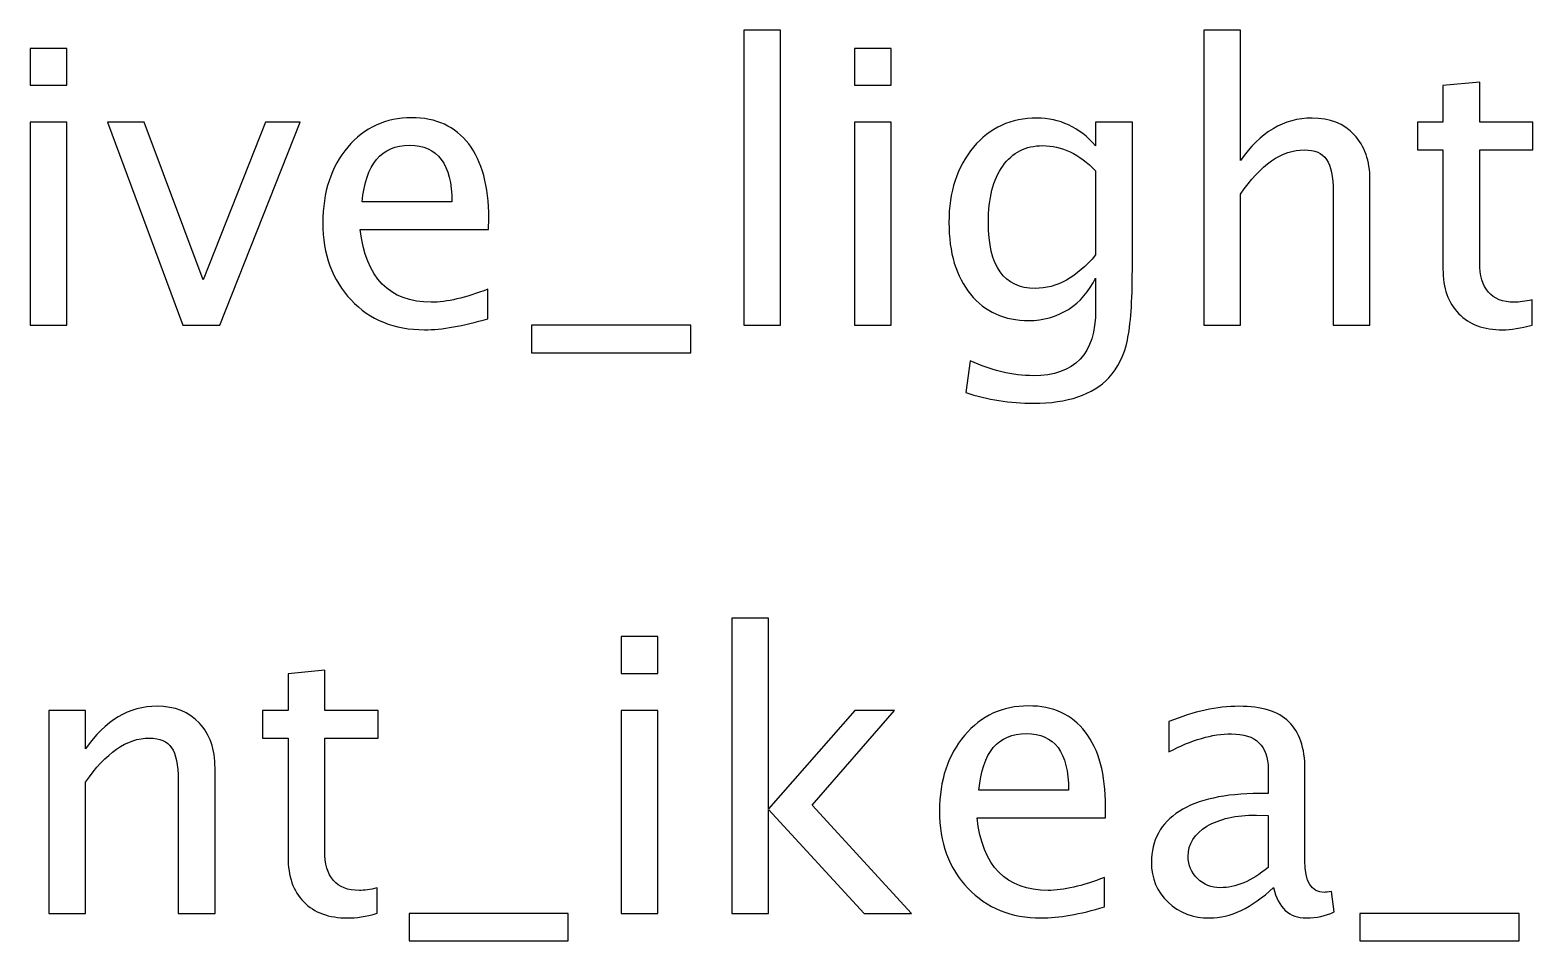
# Model space of a CAD drawing. Header units: centimetres. Extents: x -44 to 32.2, y -22.5 to 43.3.
# Drawn here: x -4.1 to 4.21, y 38.27 to 43.3 of the extents above; entities that cross this region are included whole.
import ezdxf

# ---------------------------------------------------------------- set-up
doc = ezdxf.new("R2010")
doc.units = ezdxf.units.CM
doc.header["$MEASUREMENT"] = 0
doc.layers.add('Layer 1', color=7, linetype='Continuous')

msp = doc.modelspace()

# ---------------------------------------------------------------- linework, layer by layer
at = {"layer": 'Layer 1'}
for points, knots in [([(-0.15678, 41.67044), (-0.15678, 41.67044), (-0.15678, 43.30239), (-0.15678, 43.30239), (-0.15678, 43.30239), (-0.15678, 43.30239), (0.04642, 43.30239), (0.04642, 43.30239), (0.04642, 43.30239), (0.04642, 43.30239), (0.04642, 41.67044), (0.04642, 41.67044), (0.04642, 41.67044), (0.04642, 41.67044), (-0.15678, 41.67044), (-0.15678, 41.67044)], [0, 0, 0, 0, 0.2, 0.2, 0.2, 0.2, 0.4, 0.4, 0.4, 0.4, 0.6, 0.6, 0.6, 0.6, 1, 1, 1, 1]), ([(2.3864, 41.67044), (2.3864, 41.67044), (2.3864, 43.30239), (2.3864, 43.30239), (2.3864, 43.30239), (2.3864, 43.30239), (2.5896, 43.30239), (2.5896, 43.30239), (2.5896, 43.30239), (2.5896, 43.30239), (2.5896, 42.58026), (2.5896, 42.58026), (2.5896, 42.58026), (2.6972, 42.73724), (2.82914, 42.81556), (2.98507, 42.81556), (2.98507, 42.81556), (3.08314, 42.81556), (3.1611, 42.78487), (3.2186, 42.72313), (3.2186, 42.72313), (3.27611, 42.66175), (3.30504, 42.57884), (3.30504, 42.47513), (3.30504, 42.47513), (3.30504, 42.47513), (3.30504, 41.67044), (3.30504, 41.67044), (3.30504, 41.67044), (3.30504, 41.67044), (3.10183, 41.67044), (3.10183, 41.67044), (3.10183, 41.67044), (3.10183, 41.67044), (3.10183, 42.40881), (3.10183, 42.40881), (3.10183, 42.40881), (3.10183, 42.49206), (3.08949, 42.55133), (3.06515, 42.58661), (3.06515, 42.58661), (3.04045, 42.62224), (2.99988, 42.63987), (2.94308, 42.63987), (2.94308, 42.63987), (2.8182, 42.63987), (2.70037, 42.55838), (2.5896, 42.3954), (2.5896, 42.3954), (2.5896, 42.3954), (2.5896, 41.67044), (2.5896, 41.67044), (2.5896, 41.67044), (2.5896, 41.67044), (2.3864, 41.67044), (2.3864, 41.67044)], [0, 0, 0, 0, 0.0666667, 0.0666667, 0.0666667, 0.0666667, 0.1333333, 0.1333333, 0.1333333, 0.1333333, 0.2, 0.2, 0.2, 0.2, 0.2666667, 0.2666667, 0.2666667, 0.2666667, 0.3333333, 0.3333333, 0.3333333, 0.3333333, 0.4, 0.4, 0.4, 0.4, 0.4666667, 0.4666667, 0.4666667, 0.4666667, 0.5333333, 0.5333333, 0.5333333, 0.5333333, 0.6, 0.6, 0.6, 0.6, 0.6666667, 0.6666667, 0.6666667, 0.6666667, 0.7333333, 0.7333333, 0.7333333, 0.7333333, 0.8, 0.8, 0.8, 0.8, 0.8666667, 0.8666667, 0.8666667, 0.8666667, 1, 1, 1, 1]), ([(-4.10156, 42.99759), (-4.10156, 42.99759), (-4.10156, 43.20079), (-4.10156, 43.20079), (-4.10156, 43.20079), (-4.10156, 43.20079), (-3.89836, 43.20079), (-3.89836, 43.20079), (-3.89836, 43.20079), (-3.89836, 43.20079), (-3.89836, 42.99759), (-3.89836, 42.99759), (-3.89836, 42.99759), (-3.89836, 42.99759), (-4.10156, 42.99759), (-4.10156, 42.99759)], [0, 0, 0, 0, 0.2, 0.2, 0.2, 0.2, 0.4, 0.4, 0.4, 0.4, 0.6, 0.6, 0.6, 0.6, 1, 1, 1, 1]), ([(0.45494, 42.99759), (0.45494, 42.99759), (0.45494, 43.20079), (0.45494, 43.20079), (0.45494, 43.20079), (0.45494, 43.20079), (0.65814, 43.20079), (0.65814, 43.20079), (0.65814, 43.20079), (0.65814, 43.20079), (0.65814, 42.99759), (0.65814, 42.99759), (0.65814, 42.99759), (0.65814, 42.99759), (0.45494, 42.99759), (0.45494, 42.99759)], [0, 0, 0, 0, 0.2, 0.2, 0.2, 0.2, 0.4, 0.4, 0.4, 0.4, 0.6, 0.6, 0.6, 0.6, 1, 1, 1, 1]), ([(4.2018, 41.67079), (4.13901, 41.65351), (4.08433, 41.64504), (4.03811, 41.64504), (4.03811, 41.64504), (3.9344, 41.64504), (3.85361, 41.67467), (3.79575, 41.73394), (3.79575, 41.73394), (3.73754, 41.79321), (3.70862, 41.8754), (3.70862, 41.98088), (3.70862, 41.98088), (3.70862, 41.98088), (3.70862, 42.63987), (3.70862, 42.63987), (3.70862, 42.63987), (3.70862, 42.63987), (3.56821, 42.63987), (3.56821, 42.63987), (3.56821, 42.63987), (3.56821, 42.63987), (3.56821, 42.79228), (3.56821, 42.79228), (3.56821, 42.79228), (3.56821, 42.79228), (3.70862, 42.79228), (3.70862, 42.79228), (3.70862, 42.79228), (3.70862, 42.79228), (3.70862, 42.99512), (3.70862, 42.99512), (3.70862, 42.99512), (3.70862, 42.99512), (3.91182, 43.01453), (3.91182, 43.01453), (3.91182, 43.01453), (3.91182, 43.01453), (3.91182, 42.79228), (3.91182, 42.79228), (3.91182, 42.79228), (3.91182, 42.79228), (4.20603, 42.79228), (4.20603, 42.79228), (4.20603, 42.79228), (4.20603, 42.79228), (4.20603, 42.63987), (4.20603, 42.63987), (4.20603, 42.63987), (4.20603, 42.63987), (3.91182, 42.63987), (3.91182, 42.63987), (3.91182, 42.63987), (3.91182, 42.63987), (3.91182, 42.01757), (3.91182, 42.01757), (3.91182, 42.01757), (3.91182, 41.87082), (3.97567, 41.79744), (4.10302, 41.79744), (4.10302, 41.79744), (4.13019, 41.79744), (4.163, 41.80203), (4.2018, 41.81085), (4.2018, 41.81085), (4.2018, 41.81085), (4.2018, 41.67079), (4.2018, 41.67079)], [0, 0, 0, 0, 0.0555556, 0.0555556, 0.0555556, 0.0555556, 0.1111111, 0.1111111, 0.1111111, 0.1111111, 0.1666667, 0.1666667, 0.1666667, 0.1666667, 0.2222222, 0.2222222, 0.2222222, 0.2222222, 0.2777778, 0.2777778, 0.2777778, 0.2777778, 0.3333333, 0.3333333, 0.3333333, 0.3333333, 0.3888889, 0.3888889, 0.3888889, 0.3888889, 0.4444444, 0.4444444, 0.4444444, 0.4444444, 0.5, 0.5, 0.5, 0.5, 0.5555556, 0.5555556, 0.5555556, 0.5555556, 0.6111111, 0.6111111, 0.6111111, 0.6111111, 0.6666667, 0.6666667, 0.6666667, 0.6666667, 0.7222222, 0.7222222, 0.7222222, 0.7222222, 0.7777778, 0.7777778, 0.7777778, 0.7777778, 0.8333333, 0.8333333, 0.8333333, 0.8333333, 0.8888889, 0.8888889, 0.8888889, 0.8888889, 1, 1, 1, 1]), ([(-4.10156, 41.67044), (-4.10156, 41.67044), (-4.10156, 42.79228), (-4.10156, 42.79228), (-4.10156, 42.79228), (-4.10156, 42.79228), (-3.89836, 42.79228), (-3.89836, 42.79228), (-3.89836, 42.79228), (-3.89836, 42.79228), (-3.89836, 41.67044), (-3.89836, 41.67044), (-3.89836, 41.67044), (-3.89836, 41.67044), (-4.10156, 41.67044), (-4.10156, 41.67044)], [0, 0, 0, 0, 0.2, 0.2, 0.2, 0.2, 0.4, 0.4, 0.4, 0.4, 0.6, 0.6, 0.6, 0.6, 1, 1, 1, 1]), ([(-3.2563, 41.67044), (-3.2563, 41.67044), (-3.67399, 42.79228), (-3.67399, 42.79228), (-3.67399, 42.79228), (-3.67399, 42.79228), (-3.47079, 42.79228), (-3.47079, 42.79228), (-3.47079, 42.79228), (-3.47079, 42.79228), (-3.14518, 41.92056), (-3.14518, 41.92056), (-3.14518, 41.92056), (-3.14518, 41.92056), (-2.80051, 42.79228), (-2.80051, 42.79228), (-2.80051, 42.79228), (-2.80051, 42.79228), (-2.6093, 42.79228), (-2.6093, 42.79228), (-2.6093, 42.79228), (-2.6093, 42.79228), (-3.05275, 41.67044), (-3.05275, 41.67044), (-3.05275, 41.67044), (-3.05275, 41.67044), (-3.2563, 41.67044), (-3.2563, 41.67044)], [0, 0, 0, 0, 0.125, 0.125, 0.125, 0.125, 0.25, 0.25, 0.25, 0.25, 0.375, 0.375, 0.375, 0.375, 0.5, 0.5, 0.5, 0.5, 0.625, 0.625, 0.625, 0.625, 0.75, 0.75, 0.75, 0.75, 1, 1, 1, 1]), ([(-1.57108, 41.70642), (-1.7076, 41.6655), (-1.82437, 41.64504), (-1.92174, 41.64504), (-1.92174, 41.64504), (-2.0879, 41.64504), (-2.22301, 41.70007), (-2.32708, 41.80979), (-2.32708, 41.80979), (-2.43115, 41.9195), (-2.48336, 42.06167), (-2.48336, 42.23665), (-2.48336, 42.23665), (-2.48336, 42.40634), (-2.4375, 42.54568), (-2.34542, 42.65469), (-2.34542, 42.65469), (-2.25335, 42.76335), (-2.13552, 42.81768), (-1.99194, 42.81768), (-1.99194, 42.81768), (-1.85612, 42.81768), (-1.75099, 42.76934), (-1.67691, 42.67268), (-1.67691, 42.67268), (-1.60283, 42.57602), (-1.56578, 42.43914), (-1.56578, 42.2617), (-1.56578, 42.2617), (-1.56578, 42.2617), (-1.56684, 42.19961), (-1.56684, 42.19961), (-1.56684, 42.19961), (-1.56684, 42.19961), (-2.27593, 42.19961), (-2.27593, 42.19961), (-2.27593, 42.19961), (-2.24629, 41.9315), (-2.11541, 41.79744), (-1.88364, 41.79744), (-1.88364, 41.79744), (-1.79862, 41.79744), (-1.69455, 41.82143), (-1.57108, 41.86941), (-1.57108, 41.86941), (-1.57108, 41.86941), (-1.57108, 41.70642), (-1.57108, 41.70642)], [0, 0, 0, 0, 0.0769231, 0.0769231, 0.0769231, 0.0769231, 0.1538462, 0.1538462, 0.1538462, 0.1538462, 0.2307692, 0.2307692, 0.2307692, 0.2307692, 0.3076923, 0.3076923, 0.3076923, 0.3076923, 0.3846154, 0.3846154, 0.3846154, 0.3846154, 0.4615385, 0.4615385, 0.4615385, 0.4615385, 0.5384615, 0.5384615, 0.5384615, 0.5384615, 0.6153846, 0.6153846, 0.6153846, 0.6153846, 0.6923077, 0.6923077, 0.6923077, 0.6923077, 0.7692308, 0.7692308, 0.7692308, 0.7692308, 0.8461538, 0.8461538, 0.8461538, 0.8461538, 1, 1, 1, 1]), ([(0.45494, 41.67044), (0.45494, 41.67044), (0.45494, 42.79228), (0.45494, 42.79228), (0.45494, 42.79228), (0.45494, 42.79228), (0.65814, 42.79228), (0.65814, 42.79228), (0.65814, 42.79228), (0.65814, 42.79228), (0.65814, 41.67044), (0.65814, 41.67044), (0.65814, 41.67044), (0.65814, 41.67044), (0.45494, 41.67044), (0.45494, 41.67044)], [0, 0, 0, 0, 0.2, 0.2, 0.2, 0.2, 0.4, 0.4, 0.4, 0.4, 0.6, 0.6, 0.6, 0.6, 1, 1, 1, 1]), ([(1.07089, 41.29791), (1.07089, 41.29791), (1.09488, 41.47359), (1.09488, 41.47359), (1.09488, 41.47359), (1.21271, 41.41856), (1.32948, 41.39104), (1.44484, 41.39104), (1.44484, 41.39104), (1.67379, 41.39104), (1.78844, 41.5124), (1.78844, 41.75475), (1.78844, 41.75475), (1.78844, 41.75475), (1.78844, 41.93114), (1.78844, 41.93114), (1.78844, 41.93114), (1.75317, 41.85671), (1.70307, 41.7992), (1.63781, 41.75793), (1.63781, 41.75793), (1.57254, 41.71665), (1.49987, 41.69584), (1.41979, 41.69584), (1.41979, 41.69584), (1.28397, 41.69584), (1.17637, 41.74452), (1.097, 41.84189), (1.097, 41.84189), (1.01762, 41.93926), (0.97776, 42.0712), (0.97776, 42.23771), (0.97776, 42.23771), (0.97776, 42.4081), (1.02292, 42.54709), (1.11323, 42.65469), (1.11323, 42.65469), (1.20389, 42.76194), (1.32066, 42.81556), (1.46424, 42.81556), (1.46424, 42.81556), (1.58983, 42.81556), (1.69813, 42.76476), (1.78844, 42.66281), (1.78844, 42.66281), (1.78844, 42.66281), (1.78844, 42.79228), (1.78844, 42.79228), (1.78844, 42.79228), (1.78844, 42.79228), (1.99165, 42.79228), (1.99165, 42.79228), (1.99165, 42.79228), (1.99165, 42.79228), (1.99165, 41.97665), (1.99165, 41.97665), (1.99165, 41.97665), (1.99165, 41.80132), (1.98247, 41.6715), (1.96413, 41.58718), (1.96413, 41.58718), (1.94614, 41.50287), (1.91156, 41.43373), (1.86147, 41.3801), (1.86147, 41.3801), (1.77257, 41.28591), (1.63358, 41.23864), (1.44484, 41.23864), (1.44484, 41.23864), (1.31537, 41.23864), (1.19084, 41.25839), (1.07089, 41.29791)], [0, 0, 0, 0, 0.0526316, 0.0526316, 0.0526316, 0.0526316, 0.1052632, 0.1052632, 0.1052632, 0.1052632, 0.1578947, 0.1578947, 0.1578947, 0.1578947, 0.2105263, 0.2105263, 0.2105263, 0.2105263, 0.2631579, 0.2631579, 0.2631579, 0.2631579, 0.3157895, 0.3157895, 0.3157895, 0.3157895, 0.3684211, 0.3684211, 0.3684211, 0.3684211, 0.4210526, 0.4210526, 0.4210526, 0.4210526, 0.4736842, 0.4736842, 0.4736842, 0.4736842, 0.5263158, 0.5263158, 0.5263158, 0.5263158, 0.5789474, 0.5789474, 0.5789474, 0.5789474, 0.6315789, 0.6315789, 0.6315789, 0.6315789, 0.6842105, 0.6842105, 0.6842105, 0.6842105, 0.7368421, 0.7368421, 0.7368421, 0.7368421, 0.7894737, 0.7894737, 0.7894737, 0.7894737, 0.8421053, 0.8421053, 0.8421053, 0.8421053, 0.8947368, 0.8947368, 0.8947368, 0.8947368, 1, 1, 1, 1]), ([(-2.26534, 42.35201), (-2.26534, 42.35201), (-1.77004, 42.35201), (-1.77004, 42.35201), (-1.77004, 42.35201), (-1.77004, 42.56085), (-1.84801, 42.66527), (-2.00358, 42.66527), (-2.00358, 42.66527), (-2.16021, 42.66527), (-2.24735, 42.56085), (-2.26534, 42.35201)], [0, 0, 0, 0, 0.25, 0.25, 0.25, 0.25, 0.5, 0.5, 0.5, 0.5, 1, 1, 1, 1]), ([(1.78844, 42.0585), (1.78844, 42.0585), (1.78844, 42.52381), (1.78844, 42.52381), (1.78844, 42.52381), (1.69884, 42.61659), (1.60112, 42.66316), (1.49564, 42.66316), (1.49564, 42.66316), (1.4018, 42.66316), (1.32842, 42.62576), (1.27551, 42.55062), (1.27551, 42.55062), (1.22224, 42.47583), (1.19578, 42.37176), (1.19578, 42.23912), (1.19578, 42.23912), (1.19578, 41.99535), (1.28221, 41.87364), (1.45542, 41.87364), (1.45542, 41.87364), (1.57325, 41.87364), (1.68438, 41.93538), (1.78844, 42.0585)], [0, 0, 0, 0, 0.1428571, 0.1428571, 0.1428571, 0.1428571, 0.2857143, 0.2857143, 0.2857143, 0.2857143, 0.4285714, 0.4285714, 0.4285714, 0.4285714, 0.5714286, 0.5714286, 0.5714286, 0.5714286, 0.7142857, 0.7142857, 0.7142857, 0.7142857, 1, 1, 1, 1]), ([(-1.32942, 41.51804), (-1.32942, 41.51804), (-1.32942, 41.67044), (-1.32942, 41.67044), (-1.32942, 41.67044), (-1.32942, 41.67044), (-0.44889, 41.67044), (-0.44889, 41.67044), (-0.44889, 41.67044), (-0.44889, 41.67044), (-0.44889, 41.51804), (-0.44889, 41.51804), (-0.44889, 41.51804), (-0.44889, 41.51804), (-1.32942, 41.51804), (-1.32942, 41.51804)], [0, 0, 0, 0, 0.2, 0.2, 0.2, 0.2, 0.4, 0.4, 0.4, 0.4, 0.6, 0.6, 0.6, 0.6, 1, 1, 1, 1]), ([(-0.22238, 38.41783), (-0.22238, 38.41783), (-0.22238, 40.04978), (-0.22238, 40.04978), (-0.22238, 40.04978), (-0.22238, 40.04978), (-0.01918, 40.04978), (-0.01918, 40.04978), (-0.01918, 40.04978), (-0.01918, 40.04978), (-0.01918, 38.99533), (-0.01918, 38.99533), (-0.01918, 38.99533), (-0.01918, 38.99533), (0.45707, 39.53967), (0.45707, 39.53967), (0.45707, 39.53967), (0.45707, 39.53967), (0.6765, 39.53967), (0.6765, 39.53967), (0.6765, 39.53967), (0.6765, 39.53967), (0.22142, 39.01614), (0.22142, 39.01614), (0.22142, 39.01614), (0.22142, 39.01614), (0.77175, 38.41783), (0.77175, 38.41783), (0.77175, 38.41783), (0.77175, 38.41783), (0.50999, 38.41783), (0.50999, 38.41783), (0.50999, 38.41783), (0.50999, 38.41783), (-0.01918, 38.99321), (-0.01918, 38.99321), (-0.01918, 38.99321), (-0.01918, 38.99321), (-0.01918, 38.41783), (-0.01918, 38.41783), (-0.01918, 38.41783), (-0.01918, 38.41783), (-0.22238, 38.41783), (-0.22238, 38.41783)], [0, 0, 0, 0, 0.0833333, 0.0833333, 0.0833333, 0.0833333, 0.1666667, 0.1666667, 0.1666667, 0.1666667, 0.25, 0.25, 0.25, 0.25, 0.3333333, 0.3333333, 0.3333333, 0.3333333, 0.4166667, 0.4166667, 0.4166667, 0.4166667, 0.5, 0.5, 0.5, 0.5, 0.5833333, 0.5833333, 0.5833333, 0.5833333, 0.6666667, 0.6666667, 0.6666667, 0.6666667, 0.75, 0.75, 0.75, 0.75, 0.8333333, 0.8333333, 0.8333333, 0.8333333, 1, 1, 1, 1]), ([(-0.8341, 39.74498), (-0.8341, 39.74498), (-0.8341, 39.94818), (-0.8341, 39.94818), (-0.8341, 39.94818), (-0.8341, 39.94818), (-0.6309, 39.94818), (-0.6309, 39.94818), (-0.6309, 39.94818), (-0.6309, 39.94818), (-0.6309, 39.74498), (-0.6309, 39.74498), (-0.6309, 39.74498), (-0.6309, 39.74498), (-0.8341, 39.74498), (-0.8341, 39.74498)], [0, 0, 0, 0, 0.2, 0.2, 0.2, 0.2, 0.4, 0.4, 0.4, 0.4, 0.6, 0.6, 0.6, 0.6, 1, 1, 1, 1]), ([(-2.18242, 38.41818), (-2.24521, 38.4009), (-2.29989, 38.39243), (-2.34611, 38.39243), (-2.34611, 38.39243), (-2.44982, 38.39243), (-2.53061, 38.42206), (-2.58847, 38.48133), (-2.58847, 38.48133), (-2.64668, 38.5406), (-2.6756, 38.62279), (-2.6756, 38.72827), (-2.6756, 38.72827), (-2.6756, 38.72827), (-2.6756, 39.38726), (-2.6756, 39.38726), (-2.6756, 39.38726), (-2.6756, 39.38726), (-2.81601, 39.38726), (-2.81601, 39.38726), (-2.81601, 39.38726), (-2.81601, 39.38726), (-2.81601, 39.53967), (-2.81601, 39.53967), (-2.81601, 39.53967), (-2.81601, 39.53967), (-2.6756, 39.53967), (-2.6756, 39.53967), (-2.6756, 39.53967), (-2.6756, 39.53967), (-2.6756, 39.74251), (-2.6756, 39.74251), (-2.6756, 39.74251), (-2.6756, 39.74251), (-2.4724, 39.76192), (-2.4724, 39.76192), (-2.4724, 39.76192), (-2.4724, 39.76192), (-2.4724, 39.53967), (-2.4724, 39.53967), (-2.4724, 39.53967), (-2.4724, 39.53967), (-2.17819, 39.53967), (-2.17819, 39.53967), (-2.17819, 39.53967), (-2.17819, 39.53967), (-2.17819, 39.38726), (-2.17819, 39.38726), (-2.17819, 39.38726), (-2.17819, 39.38726), (-2.4724, 39.38726), (-2.4724, 39.38726), (-2.4724, 39.38726), (-2.4724, 39.38726), (-2.4724, 38.76496), (-2.4724, 38.76496), (-2.4724, 38.76496), (-2.4724, 38.61821), (-2.40855, 38.54483), (-2.2812, 38.54483), (-2.2812, 38.54483), (-2.25403, 38.54483), (-2.22122, 38.54942), (-2.18242, 38.55824), (-2.18242, 38.55824), (-2.18242, 38.55824), (-2.18242, 38.41818), (-2.18242, 38.41818)], [0, 0, 0, 0, 0.0555556, 0.0555556, 0.0555556, 0.0555556, 0.1111111, 0.1111111, 0.1111111, 0.1111111, 0.1666667, 0.1666667, 0.1666667, 0.1666667, 0.2222222, 0.2222222, 0.2222222, 0.2222222, 0.2777778, 0.2777778, 0.2777778, 0.2777778, 0.3333333, 0.3333333, 0.3333333, 0.3333333, 0.3888889, 0.3888889, 0.3888889, 0.3888889, 0.4444444, 0.4444444, 0.4444444, 0.4444444, 0.5, 0.5, 0.5, 0.5, 0.5555556, 0.5555556, 0.5555556, 0.5555556, 0.6111111, 0.6111111, 0.6111111, 0.6111111, 0.6666667, 0.6666667, 0.6666667, 0.6666667, 0.7222222, 0.7222222, 0.7222222, 0.7222222, 0.7777778, 0.7777778, 0.7777778, 0.7777778, 0.8333333, 0.8333333, 0.8333333, 0.8333333, 0.8888889, 0.8888889, 0.8888889, 0.8888889, 1, 1, 1, 1]), ([(-3.99782, 38.41783), (-3.99782, 38.41783), (-3.99782, 39.53967), (-3.99782, 39.53967), (-3.99782, 39.53967), (-3.99782, 39.53967), (-3.79462, 39.53967), (-3.79462, 39.53967), (-3.79462, 39.53967), (-3.79462, 39.53967), (-3.79462, 39.32765), (-3.79462, 39.32765), (-3.79462, 39.32765), (-3.68702, 39.48463), (-3.55508, 39.56295), (-3.39915, 39.56295), (-3.39915, 39.56295), (-3.30108, 39.56295), (-3.22312, 39.53226), (-3.16562, 39.47052), (-3.16562, 39.47052), (-3.10811, 39.40914), (-3.07918, 39.32623), (-3.07918, 39.22252), (-3.07918, 39.22252), (-3.07918, 39.22252), (-3.07918, 38.41783), (-3.07918, 38.41783), (-3.07918, 38.41783), (-3.07918, 38.41783), (-3.28239, 38.41783), (-3.28239, 38.41783), (-3.28239, 38.41783), (-3.28239, 38.41783), (-3.28239, 39.1562), (-3.28239, 39.1562), (-3.28239, 39.1562), (-3.28239, 39.23945), (-3.29473, 39.29872), (-3.31907, 39.334), (-3.31907, 39.334), (-3.34377, 39.36963), (-3.38434, 39.38726), (-3.44114, 39.38726), (-3.44114, 39.38726), (-3.56602, 39.38726), (-3.68385, 39.30577), (-3.79462, 39.14279), (-3.79462, 39.14279), (-3.79462, 39.14279), (-3.79462, 38.41783), (-3.79462, 38.41783), (-3.79462, 38.41783), (-3.79462, 38.41783), (-3.99782, 38.41783), (-3.99782, 38.41783)], [0, 0, 0, 0, 0.0666667, 0.0666667, 0.0666667, 0.0666667, 0.1333333, 0.1333333, 0.1333333, 0.1333333, 0.2, 0.2, 0.2, 0.2, 0.2666667, 0.2666667, 0.2666667, 0.2666667, 0.3333333, 0.3333333, 0.3333333, 0.3333333, 0.4, 0.4, 0.4, 0.4, 0.4666667, 0.4666667, 0.4666667, 0.4666667, 0.5333333, 0.5333333, 0.5333333, 0.5333333, 0.6, 0.6, 0.6, 0.6, 0.6666667, 0.6666667, 0.6666667, 0.6666667, 0.7333333, 0.7333333, 0.7333333, 0.7333333, 0.8, 0.8, 0.8, 0.8, 0.8666667, 0.8666667, 0.8666667, 0.8666667, 1, 1, 1, 1]), ([(1.83819, 38.45381), (1.70167, 38.41289), (1.5849, 38.39243), (1.48753, 38.39243), (1.48753, 38.39243), (1.32137, 38.39243), (1.18626, 38.44746), (1.08219, 38.55718), (1.08219, 38.55718), (0.97812, 38.66689), (0.92591, 38.80906), (0.92591, 38.98404), (0.92591, 38.98404), (0.92591, 39.15373), (0.97177, 39.29307), (1.06385, 39.40208), (1.06385, 39.40208), (1.15592, 39.51074), (1.27375, 39.56507), (1.41733, 39.56507), (1.41733, 39.56507), (1.55315, 39.56507), (1.65828, 39.51673), (1.73236, 39.42007), (1.73236, 39.42007), (1.80644, 39.32341), (1.84349, 39.18653), (1.84349, 39.00909), (1.84349, 39.00909), (1.84349, 39.00909), (1.84243, 38.947), (1.84243, 38.947), (1.84243, 38.947), (1.84243, 38.947), (1.13334, 38.947), (1.13334, 38.947), (1.13334, 38.947), (1.16298, 38.67889), (1.29386, 38.54483), (1.52563, 38.54483), (1.52563, 38.54483), (1.61065, 38.54483), (1.71472, 38.56882), (1.83819, 38.6168), (1.83819, 38.6168), (1.83819, 38.6168), (1.83819, 38.45381), (1.83819, 38.45381)], [0, 0, 0, 0, 0.0769231, 0.0769231, 0.0769231, 0.0769231, 0.1538462, 0.1538462, 0.1538462, 0.1538462, 0.2307692, 0.2307692, 0.2307692, 0.2307692, 0.3076923, 0.3076923, 0.3076923, 0.3076923, 0.3846154, 0.3846154, 0.3846154, 0.3846154, 0.4615385, 0.4615385, 0.4615385, 0.4615385, 0.5384615, 0.5384615, 0.5384615, 0.5384615, 0.6153846, 0.6153846, 0.6153846, 0.6153846, 0.6923077, 0.6923077, 0.6923077, 0.6923077, 0.7692308, 0.7692308, 0.7692308, 0.7692308, 0.8461538, 0.8461538, 0.8461538, 0.8461538, 1, 1, 1, 1]), ([(2.77235, 38.56071), (2.65029, 38.44852), (2.53282, 38.39243), (2.41993, 38.39243), (2.41993, 38.39243), (2.32715, 38.39243), (2.24989, 38.42136), (2.18886, 38.47957), (2.18886, 38.47957), (2.12748, 38.53777), (2.09678, 38.61115), (2.09678, 38.6997), (2.09678, 38.6997), (2.09678, 38.82211), (2.14829, 38.91631), (2.2513, 38.98192), (2.2513, 38.98192), (2.35431, 39.04754), (2.50213, 39.08035), (2.69474, 39.08035), (2.69474, 39.08035), (2.69474, 39.08035), (2.74237, 39.08035), (2.74237, 39.08035), (2.74237, 39.08035), (2.74237, 39.08035), (2.74237, 39.21546), (2.74237, 39.21546), (2.74237, 39.21546), (2.74237, 39.34564), (2.67463, 39.41055), (2.53881, 39.41055), (2.53881, 39.41055), (2.43369, 39.41055), (2.31868, 39.37739), (2.19415, 39.31106), (2.19415, 39.31106), (2.19415, 39.31106), (2.19415, 39.47828), (2.19415, 39.47828), (2.19415, 39.47828), (2.33103, 39.53473), (2.46015, 39.56295), (2.58115, 39.56295), (2.58115, 39.56295), (2.70568, 39.56295), (2.79775, 39.53473), (2.85667, 39.47793), (2.85667, 39.47793), (2.91593, 39.42113), (2.94557, 39.33364), (2.94557, 39.21546), (2.94557, 39.21546), (2.94557, 39.21546), (2.94557, 38.70852), (2.94557, 38.70852), (2.94557, 38.70852), (2.94557, 38.59246), (2.9812, 38.53425), (3.05281, 38.53425), (3.05281, 38.53425), (3.06163, 38.53425), (3.07469, 38.53566), (3.09197, 38.53848), (3.09197, 38.53848), (3.09197, 38.53848), (3.10644, 38.42559), (3.10644, 38.42559), (3.10644, 38.42559), (3.06022, 38.40337), (3.00942, 38.39243), (2.95368, 38.39243), (2.95368, 38.39243), (2.85878, 38.39243), (2.79846, 38.44852), (2.77235, 38.56071)], [0, 0, 0, 0, 0.05, 0.05, 0.05, 0.05, 0.1, 0.1, 0.1, 0.1, 0.15, 0.15, 0.15, 0.15, 0.2, 0.2, 0.2, 0.2, 0.25, 0.25, 0.25, 0.25, 0.3, 0.3, 0.3, 0.3, 0.35, 0.35, 0.35, 0.35, 0.4, 0.4, 0.4, 0.4, 0.45, 0.45, 0.45, 0.45, 0.5, 0.5, 0.5, 0.5, 0.55, 0.55, 0.55, 0.55, 0.6, 0.6, 0.6, 0.6, 0.65, 0.65, 0.65, 0.65, 0.7, 0.7, 0.7, 0.7, 0.75, 0.75, 0.75, 0.75, 0.8, 0.8, 0.8, 0.8, 0.85, 0.85, 0.85, 0.85, 0.9, 0.9, 0.9, 0.9, 1, 1, 1, 1]), ([(-0.8341, 38.41783), (-0.8341, 38.41783), (-0.8341, 39.53967), (-0.8341, 39.53967), (-0.8341, 39.53967), (-0.8341, 39.53967), (-0.6309, 39.53967), (-0.6309, 39.53967), (-0.6309, 39.53967), (-0.6309, 39.53967), (-0.6309, 38.41783), (-0.6309, 38.41783), (-0.6309, 38.41783), (-0.6309, 38.41783), (-0.8341, 38.41783), (-0.8341, 38.41783)], [0, 0, 0, 0, 0.2, 0.2, 0.2, 0.2, 0.4, 0.4, 0.4, 0.4, 0.6, 0.6, 0.6, 0.6, 1, 1, 1, 1]), ([(1.14393, 39.0994), (1.14393, 39.0994), (1.63923, 39.0994), (1.63923, 39.0994), (1.63923, 39.0994), (1.63923, 39.30824), (1.56126, 39.41266), (1.40569, 39.41266), (1.40569, 39.41266), (1.24906, 39.41266), (1.16192, 39.30824), (1.14393, 39.0994)], [0, 0, 0, 0, 0.25, 0.25, 0.25, 0.25, 0.5, 0.5, 0.5, 0.5, 1, 1, 1, 1]), ([(2.74237, 38.67148), (2.74237, 38.67148), (2.74237, 38.9597), (2.74237, 38.9597), (2.74237, 38.9597), (2.74237, 38.9597), (2.6771, 38.96181), (2.6771, 38.96181), (2.6771, 38.96181), (2.56421, 38.96181), (2.4732, 38.941), (2.4037, 38.89937), (2.4037, 38.89937), (2.33456, 38.85739), (2.29998, 38.80201), (2.29998, 38.73286), (2.29998, 38.73286), (2.29998, 38.68453), (2.31727, 38.64361), (2.35149, 38.61009), (2.35149, 38.61009), (2.38606, 38.57658), (2.42804, 38.55965), (2.47778, 38.55965), (2.47778, 38.55965), (2.56245, 38.55965), (2.65065, 38.59704), (2.74237, 38.67148)], [0, 0, 0, 0, 0.125, 0.125, 0.125, 0.125, 0.25, 0.25, 0.25, 0.25, 0.375, 0.375, 0.375, 0.375, 0.5, 0.5, 0.5, 0.5, 0.625, 0.625, 0.625, 0.625, 0.75, 0.75, 0.75, 0.75, 1, 1, 1, 1]), ([(-2.00674, 38.26543), (-2.00674, 38.26543), (-2.00674, 38.41783), (-2.00674, 38.41783), (-2.00674, 38.41783), (-2.00674, 38.41783), (-1.12621, 38.41783), (-1.12621, 38.41783), (-1.12621, 38.41783), (-1.12621, 38.41783), (-1.12621, 38.26543), (-1.12621, 38.26543), (-1.12621, 38.26543), (-1.12621, 38.26543), (-2.00674, 38.26543), (-2.00674, 38.26543)], [0, 0, 0, 0, 0.2, 0.2, 0.2, 0.2, 0.4, 0.4, 0.4, 0.4, 0.6, 0.6, 0.6, 0.6, 1, 1, 1, 1]), ([(3.2486, 38.26543), (3.2486, 38.26543), (3.2486, 38.41783), (3.2486, 38.41783), (3.2486, 38.41783), (3.2486, 38.41783), (4.12913, 38.41783), (4.12913, 38.41783), (4.12913, 38.41783), (4.12913, 38.41783), (4.12913, 38.26543), (4.12913, 38.26543), (4.12913, 38.26543), (4.12913, 38.26543), (3.2486, 38.26543), (3.2486, 38.26543)], [0, 0, 0, 0, 0.2, 0.2, 0.2, 0.2, 0.4, 0.4, 0.4, 0.4, 0.6, 0.6, 0.6, 0.6, 1, 1, 1, 1])]:
    msp.add_open_spline(points, degree=3, knots=knots, dxfattribs=at)

doc.saveas('drawing.dxf')
